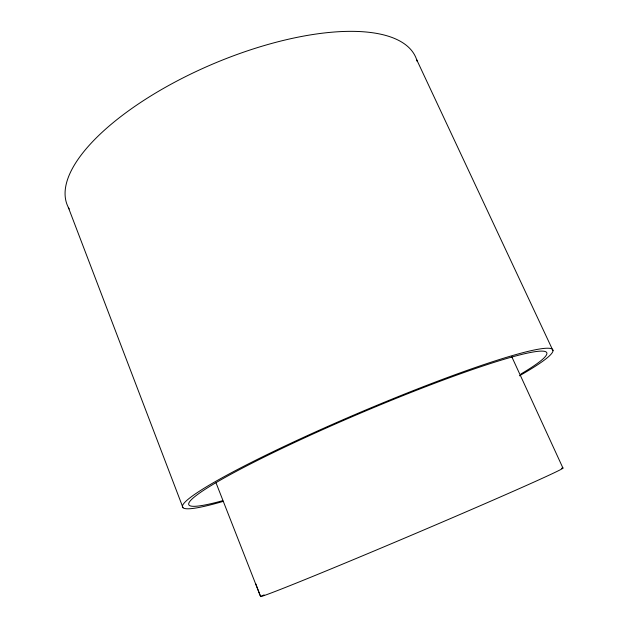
<?xml version="1.0" encoding="UTF-8"?>
<svg xmlns="http://www.w3.org/2000/svg" width="628" height="628" viewBox="0 0 628 628"><rect width="100%" height="100%" fill="white"/><g stroke="black" fill="none" stroke-linecap="round" stroke-linejoin="round"><path stroke-width="0.94" d="M216.048 482.869L260.526 596.404M255.714 583.726L260.173 595.501M261.421 596.035L264.121 594.912M416.615 59.55L552.985 350.652M511.71 356.586L562.916 467.993M68.326 207.397L182.991 507.707M561.448 468.339A164.465 2.598 -23 0 1 425.76 529.137A164.465 2.598 -23 0 1 260.424 596.6M222.296 500.791A194.429 17.192 -23 0 1 244.771 466.887A194.429 17.192 -23 0 1 480.271 366.885A194.429 17.192 -23 0 1 520.997 373.95M223.544 501.285A201.141 17.804 -23 0 1 238.381 469.061A201.141 17.804 -23 0 1 487.744 363.306A201.141 17.804 -23 0 1 519.427 375.803M69.221 208.991A189.263 73.366 -23 0 1 212.955 63.962A189.263 73.366 -23 0 1 417.141 61.301"/></g></svg>
